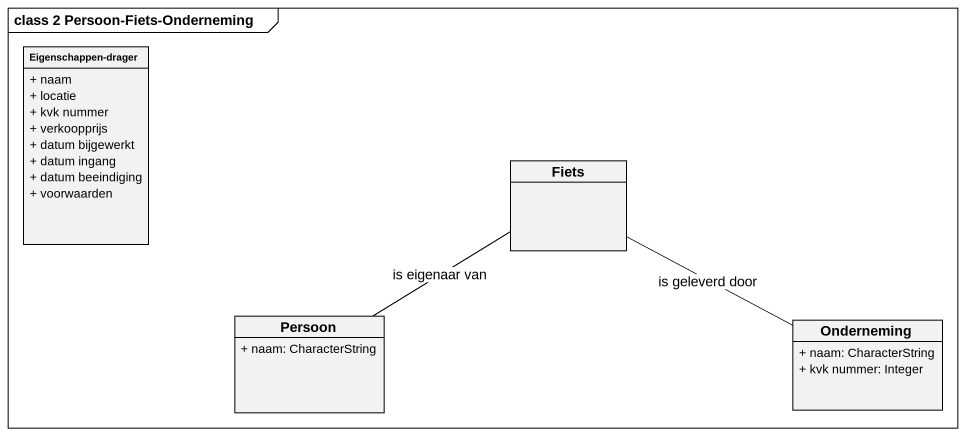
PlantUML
@startuml
mainframe class 2 Persoon-Fiets-Onderneming
hide circle
hide empty members
skinparam classAttributeIconSize 0
class "Eigenschappen-drager" as Eigenschappen_drager {
  + naam
  + locatie
  + kvk nummer
  + verkoopprijs
  + datum bijgewerkt
  + datum ingang
  + datum beeindiging
  + voorwaarden
}
class Fiets
class Persoon {
  + naam: CharacterString
}
class Onderneming {
  + naam: CharacterString
  + kvk nummer: Integer
}
Fiets -right- Onderneming : is geleverd door
Persoon -up- Fiets : is eigenaar van
@enduml
